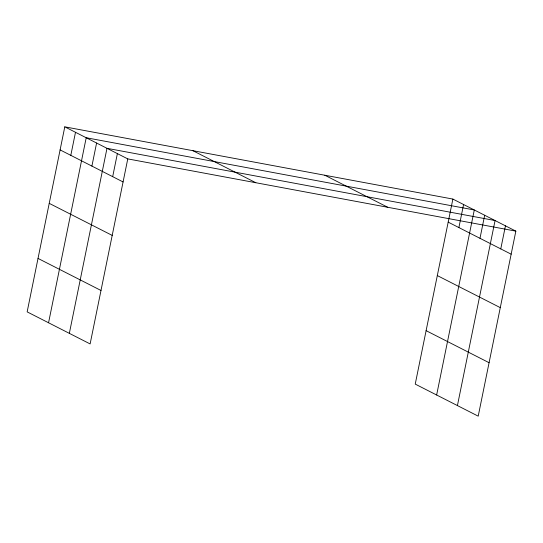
<?xml version="1.0" encoding="UTF-8"?>
<svg xmlns="http://www.w3.org/2000/svg" width="543" height="543" viewBox="0 0 543 543"><rect width="100%" height="100%" fill="white"/><g stroke="black" fill="none" stroke-linecap="round" stroke-linejoin="round"><path stroke-width="0.81" d="M64.793 126.845L27.15 311.872L90.124 343.929L127.768 158.895L64.793 126.845L452.876 199.071L515.85 231.128L478.207 416.155L415.232 384.105L452.876 199.071M70.807 155.352L75.497 132.295M48.558 322.773L86.208 137.739L474.29 209.971L436.64 394.999M91.903 166.09L96.593 143.033M69.341 333.354L106.985 148.32L495.067 220.546L457.423 405.58M112.686 176.665L117.376 153.608M458.889 227.578L463.579 204.521M479.985 238.316L484.682 215.259M500.768 248.891L505.458 225.834M127.768 158.895L515.85 231.128M448.185 222.128L511.16 254.185M324.809 175.233L387.783 207.29M192.86 150.676L255.834 182.733M437.312 275.579L500.286 307.637M426.106 330.653L489.08 362.704M60.103 149.902L123.078 181.953M49.23 203.353L112.204 235.404M38.024 258.42L100.998 290.478"/></g></svg>
